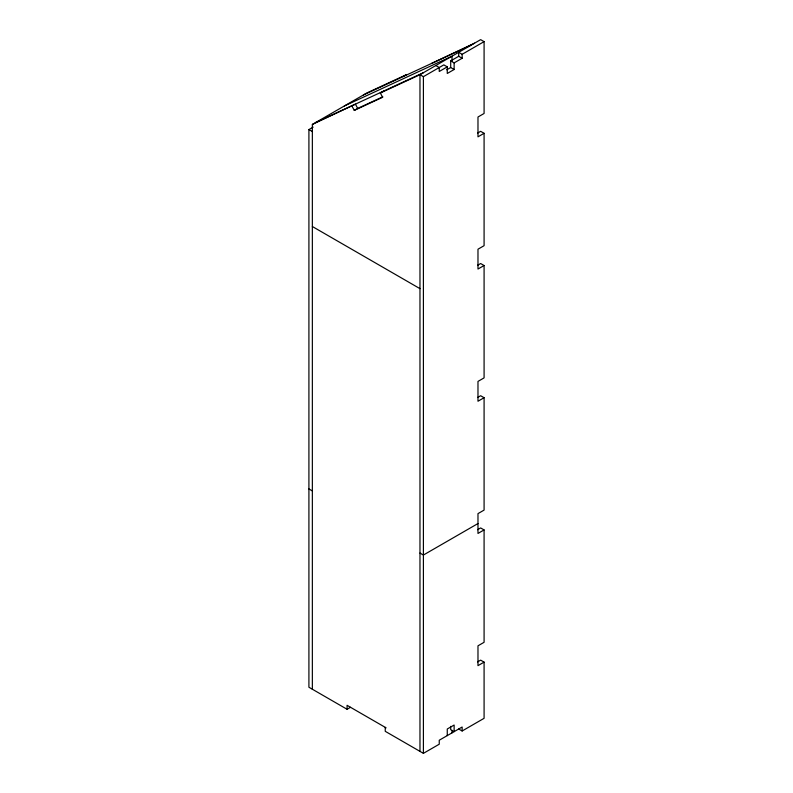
<?xml version="1.0" encoding="UTF-8"?>
<svg xmlns="http://www.w3.org/2000/svg" width="793" height="793" viewBox="0 0 793 793"><rect width="100%" height="100%" fill="white"/><g stroke="black" fill="none" stroke-linecap="round" stroke-linejoin="round"><path stroke-width="1.19" d="M312.353 689.236L312.353 124.442L366.921 92.94L406.551 74.611L403.122 76.594M350.516 707.297L347.076 709.279L308.913 687.244L308.913 129.556L313.136 127.118M312.353 124.442L355.413 104.141L357.712 108.413L382.801 96.815M351.973 106.123L354.273 110.396L382.642 97.281L380.343 93.009L383.772 91.026M431.481 63.48L474.541 43.179M354.273 110.396L357.712 108.413M380.343 93.009L419.973 74.681L423.403 76.663L443.822 64.877L447.262 66.86L447.262 73.471L454.131 69.506L454.131 62.895L462.141 58.266L462.141 54.301L484.087 41.633L484.087 113.478L477.981 117.007L477.981 136.832L484.087 133.313L484.087 245.681L477.981 249.21L477.981 269.035L484.087 265.516L484.087 377.884L477.981 381.413L477.981 401.248L484.087 397.719L484.087 510.097L477.981 513.616L477.981 533.451L484.087 529.922L484.087 642.3L477.981 645.819L477.981 665.654L484.087 662.125L484.087 718.319L462.141 730.987L458.711 729.005M454.131 69.506L450.692 67.524L450.692 60.912L458.711 56.283L462.141 58.266M447.262 66.86L439.243 71.489L439.243 67.524L435.813 65.541M446.766 69.794L450.692 67.524M477.594 133.085L480.647 131.321L484.087 133.313M477.594 265.288L480.647 263.534L484.087 265.516M477.594 397.501L480.647 395.737L484.087 397.719M477.981 523.539L423.403 555.041L419.973 553.058M477.594 529.704L480.647 527.94L484.087 529.922M477.594 661.907L480.647 660.143L484.087 662.125M385.239 727.35L385.239 731.315L423.403 753.35L439.243 744.211L439.243 740.236L462.141 727.022L462.141 730.987M363.491 94.922L471.111 45.161M344.41 105.935L452.03 56.174L452.03 61.12M315.783 122.459L423.403 72.698M484.087 41.633L480.647 39.65L419.973 74.681L419.973 751.367M462.141 54.301L458.711 52.318L458.711 56.283M450.692 60.912L454.131 62.895M308.913 129.556L312.353 131.539M312.353 226.511L419.973 288.652M308.913 488.944L312.353 490.926M386.112 727.855L347.076 705.314L347.076 709.279M452.03 730.403L452.03 732.861M450.692 726.358L450.692 729.659L454.131 731.642L454.131 725.04L447.262 729.005L447.262 735.617M423.403 76.663L423.403 753.35"/></g></svg>
